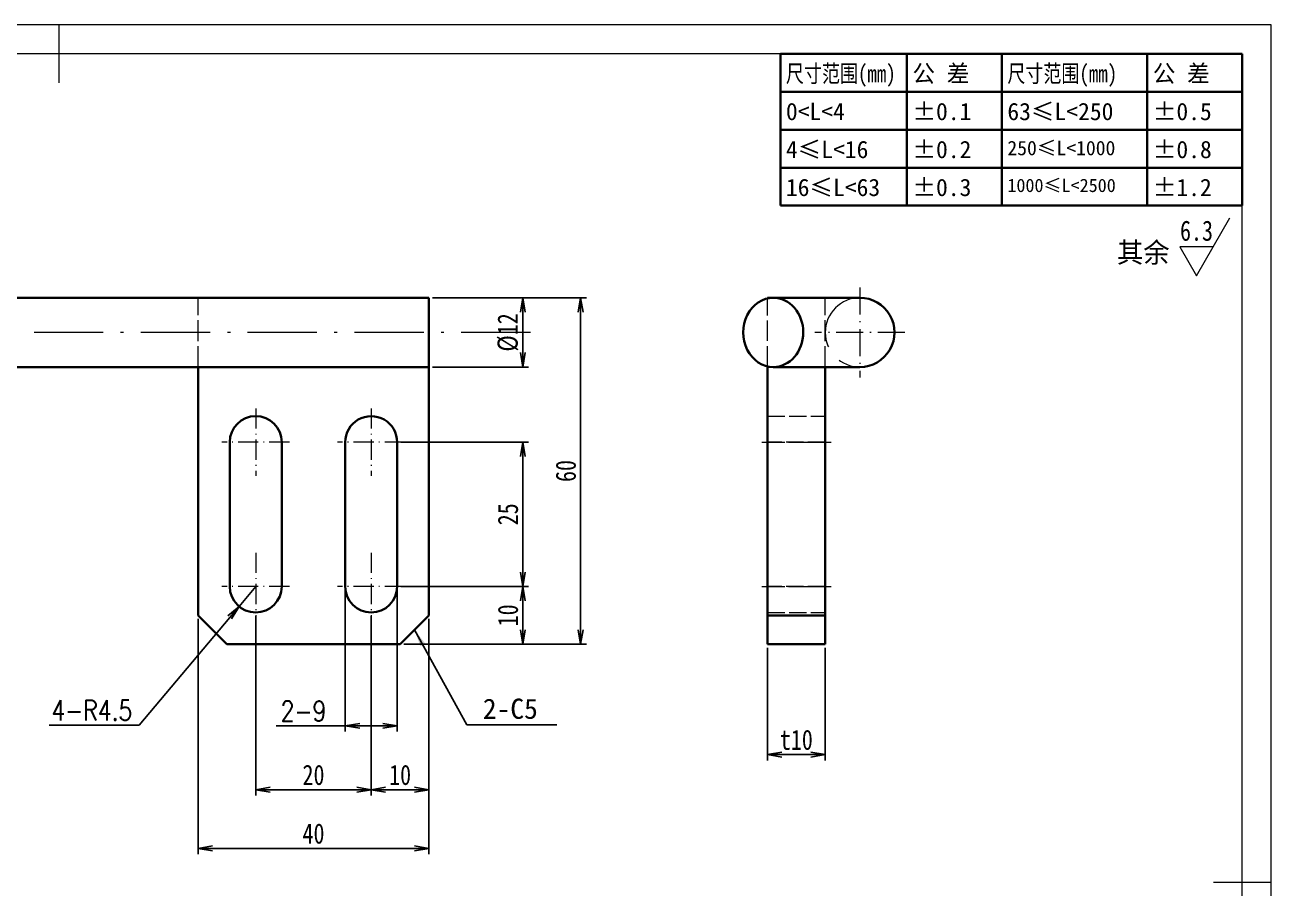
# Model space of a CAD drawing. Header units: millimetres. Extents: x -15766 to 80009, y -9701 to 15159.
# Drawn here: x 5141.5 to 5357.4, y 13401.2 to 13550.7 of the extents above; entities that cross this region are included whole.
import ezdxf
from ezdxf.enums import TextEntityAlignment as Align

# ---------------------------------------------------------------- set-up
doc = ezdxf.new("R2010")
doc.units = ezdxf.units.MM
for name, pattern in [('CENTER-HOKUTO_1', [16, 13, -1, 1, -1]), ('DASHDOT', [18.5, 12, -3, 0.5, -3]), ('DASHED', [15, 12, -3]), ('HIDDEN-HOKUTO_1', [2, 1, -1])]:
    doc.linetypes.add(name, pattern=pattern)
doc.layers.get('DEFPOINTS').update_dxf_attribs({"lineweight": 18})
for name, color, linetype, lineweight in [('AM_7', 2, 'CENTER-HOKUTO_1', 18), ('AM_HID', 1, 'HIDDEN-HOKUTO_1', 18), ('AM_VIS', 7, 'Continuous', 18), ('CDRAFT0', 7, 'Continuous', 18), ('DIM', 253, 'Continuous', 20), ('title_frame', 7, 'Continuous', 18), ('word_dim', 9, 'Continuous', 18), ('尺寸线层', 3, 'Continuous', 18), ('粗实线层', 7, 'Continuous', 35), ('粗实线层_1', 7, 'Continuous', 15)]:
    doc.layers.add(name, color=color, linetype=linetype, lineweight=lineweight)
doc.styles.add('DIM', font='', dxfattribs={"width": 0.8})
doc.styles.get('DIM').set_extended_font_data('NSimSun')
doc.dimstyles.new('1-1', dxfattribs={"dimtxt": 3.5, "dimasz": 3, "dimexe": 1, "dimexo": 0, "dimgap": 1, "dimtad": 1, "dimdsep": 46, "dimtxsty": 'DIM', "dimblk": '_CAXARROW', "dimcen": 0, "dimdle": 6, "dimclrd": 256, "dimclre": 256, "dimclrt": 3, "dimazin": 2, "dimtfac": 0.707107, "dimtmove": 0, "dimatfit": 3, "dimfxl": 0, "dimfrac": 2, "dimtolj": 1, "dimarcsym": 0})
doc.dimstyles.new('1-1$0', dxfattribs={"dimtxt": 3.5, "dimasz": 2.5, "dimexe": 1, "dimexo": 0.625, "dimgap": 0.8, "dimtad": 1, "dimdsep": 46, "dimtxsty": 'DIM', "dimblk": 'OPEN', "dimcen": 0, "dimdle": 5, "dimclrd": 256, "dimclre": 256, "dimclrt": 3, "dimazin": 3, "dimtfac": 0.5, "dimtmove": 0, "dimatfit": 3, "dimldrblk": 'OPEN', "dimfxl": 0, "dimtolj": 1, "dimarcsym": 0})
doc.dimstyles.new('1-1$4', dxfattribs={"dimtxt": 3.5, "dimasz": 2.5, "dimexe": 1, "dimexo": 0.625, "dimgap": 0.8, "dimtad": 1, "dimtih": 1, "dimtoh": 1, "dimzin": 12, "dimdsep": 46, "dimtxsty": 'DIM', "dimblk": 'OPEN', "dimcen": 0, "dimdle": 5, "dimclrd": 256, "dimclre": 256, "dimclrt": 3, "dimazin": 3, "dimtfac": 0.5, "dimtmove": 0, "dimatfit": 3, "dimldrblk": 'OPEN', "dimfxl": 0, "dimtolj": 1, "dimarcsym": 0})

# ---------------------------------------------------------------- blocks, each defined once
blk = doc.blocks.new('_OPEN')
at = {"color": 0, "linetype": 'ByBlock', "lineweight": -2}
for p, q in [((-1, 0.166667), (0, 0)), ((-1, -0.166667), (0, 0)), ((0, 0), (-1, 0))]:
    blk.add_line(p, q, dxfattribs=at)
blk = doc.blocks.new('*D761')
at = {"layer": 'DEFPOINTS', "color": 0, "transparency": 16777216}
for p in [(5211.5, 13503.48), (5227.75, 13503.48), (5211.5, 13491.48)]:
    blk.add_point(p, dxfattribs=at)
at = {"layer": 'word_dim', "linetype": 'Continuous', "lineweight": -2, "transparency": 16777216}
for p, q in [((5212.12, 13503.48), (5228.75, 13503.48)), ((5227.75, 13493.98), (5227.75, 13500.98)), ((5212.12, 13491.48), (5228.75, 13491.48))]:
    blk.add_line(p, q, dxfattribs=at)
at = {"layer": 'word_dim', "lineweight": -2, "transparency": 16777216, "xscale": 2.5, "yscale": 2.5, "zscale": 2.5}
for p, rotation in [((5227.75, 13503.48), 90), ((5227.75, 13491.48), 270)]:
    blk.add_blockref('_OPEN', p, dxfattribs=dict(at, rotation=rotation))
at = {"layer": 'word_dim', "color": 3, "transparency": 16777216, "insert": (5225.2, 13497.48), "char_height": 3.5, "attachment_point": 5, "rotation": 90, "style": 'DIM'}
blk.add_mtext('\\A1;%%c12', dxfattribs=at)
blk = doc.blocks.new('*D762')
at = {"layer": 'DEFPOINTS', "color": 0, "transparency": 16777216}
for p in [(5201.5, 13448.98), (5211.5, 13448.48), (5211.5, 13418.28)]:
    blk.add_point(p, dxfattribs=at)
at = {"layer": 'word_dim', "linetype": 'Continuous', "lineweight": -2, "transparency": 16777216}
for p, q in [((5201.5, 13448.36), (5201.5, 13417.28)), ((5211.5, 13447.86), (5211.5, 13417.28)), ((5204, 13418.28), (5209, 13418.28))]:
    blk.add_line(p, q, dxfattribs=at)
at = {"layer": 'word_dim', "lineweight": -2, "transparency": 16777216, "xscale": 2.5, "yscale": 2.5, "zscale": 2.5, "rotation": 180}
blk.add_blockref('_OPEN', (5201.5, 13418.28), dxfattribs=at)
at = {"layer": 'word_dim', "lineweight": -2, "transparency": 16777216, "xscale": 2.5, "yscale": 2.5, "zscale": 2.5}
blk.add_blockref('_OPEN', (5211.5, 13418.28), dxfattribs=at)
at = {"layer": 'word_dim', "color": 3, "transparency": 16777216, "insert": (5206.5, 13420.83), "char_height": 3.5, "attachment_point": 5, "style": 'DIM'}
blk.add_mtext('\\A1;10', dxfattribs=at)
blk = doc.blocks.new('*D763')
at = {"layer": 'DEFPOINTS', "color": 0, "transparency": 16777216}
for p in [(5181.5, 13448.98), (5201.5, 13448.98), (5181.5, 13418.28)]:
    blk.add_point(p, dxfattribs=at)
at = {"layer": 'word_dim', "linetype": 'Continuous', "lineweight": -2, "transparency": 16777216}
for p, q in [((5181.5, 13448.36), (5181.5, 13417.28)), ((5201.5, 13448.36), (5201.5, 13417.28)), ((5199, 13418.28), (5184, 13418.28))]:
    blk.add_line(p, q, dxfattribs=at)
at = {"layer": 'word_dim', "lineweight": -2, "transparency": 16777216, "xscale": 2.5, "yscale": 2.5, "zscale": 2.5, "rotation": 180}
blk.add_blockref('_OPEN', (5181.5, 13418.28), dxfattribs=at)
at = {"layer": 'word_dim', "lineweight": -2, "transparency": 16777216, "xscale": 2.5, "yscale": 2.5, "zscale": 2.5}
blk.add_blockref('_OPEN', (5201.5, 13418.28), dxfattribs=at)
at = {"layer": 'word_dim', "color": 3, "transparency": 16777216, "insert": (5191.5, 13420.83), "char_height": 3.5, "attachment_point": 5, "style": 'DIM'}
blk.add_mtext('\\A1;20', dxfattribs=at)
blk = doc.blocks.new('*D764')
at = {"layer": 'DEFPOINTS', "color": 0, "transparency": 16777216}
for p in [(5171.5, 13448.48), (5211.5, 13448.48), (5171.5, 13408.12)]:
    blk.add_point(p, dxfattribs=at)
at = {"layer": 'word_dim', "linetype": 'Continuous', "lineweight": -2, "transparency": 16777216}
for p, q in [((5171.5, 13447.86), (5171.5, 13407.12)), ((5211.5, 13447.86), (5211.5, 13407.12)), ((5209, 13408.12), (5174, 13408.12))]:
    blk.add_line(p, q, dxfattribs=at)
at = {"layer": 'word_dim', "lineweight": -2, "transparency": 16777216, "xscale": 2.5, "yscale": 2.5, "zscale": 2.5, "rotation": 180}
blk.add_blockref('_OPEN', (5171.5, 13408.12), dxfattribs=at)
at = {"layer": 'word_dim', "lineweight": -2, "transparency": 16777216, "xscale": 2.5, "yscale": 2.5, "zscale": 2.5}
blk.add_blockref('_OPEN', (5211.5, 13408.12), dxfattribs=at)
at = {"layer": 'word_dim', "color": 3, "transparency": 16777216, "insert": (5191.5, 13410.67), "char_height": 3.5, "attachment_point": 5, "style": 'DIM'}
blk.add_mtext('\\A1;40', dxfattribs=at)
blk = doc.blocks.new('*D765')
at = {"layer": 'DEFPOINTS', "color": 0, "transparency": 16777216}
for p in [(5206, 13453.48), (5206.5, 13443.48), (5227.75, 13443.48)]:
    blk.add_point(p, dxfattribs=at)
at = {"layer": 'word_dim', "linetype": 'Continuous', "lineweight": -2, "transparency": 16777216}
for p, q in [((5206.62, 13453.48), (5228.75, 13453.48)), ((5227.75, 13450.98), (5227.75, 13445.98)), ((5207.12, 13443.48), (5228.75, 13443.48))]:
    blk.add_line(p, q, dxfattribs=at)
at = {"layer": 'word_dim', "lineweight": -2, "transparency": 16777216, "xscale": 2.5, "yscale": 2.5, "zscale": 2.5}
for p, rotation in [((5227.75, 13453.48), 90), ((5227.75, 13443.48), 270)]:
    blk.add_blockref('_OPEN', p, dxfattribs=dict(at, rotation=rotation))
at = {"layer": 'word_dim', "color": 3, "transparency": 16777216, "insert": (5225.2, 13448.48), "char_height": 3.5, "attachment_point": 5, "rotation": 90, "style": 'DIM'}
blk.add_mtext('\\A1;10', dxfattribs=at)
blk = doc.blocks.new('*D766')
at = {"layer": 'DEFPOINTS', "color": 0, "transparency": 16777216}
for p in [(5206, 13478.48), (5227.75, 13478.48), (5206, 13453.48)]:
    blk.add_point(p, dxfattribs=at)
at = {"layer": 'word_dim', "linetype": 'Continuous', "lineweight": -2, "transparency": 16777216}
for p, q in [((5206.62, 13478.48), (5228.75, 13478.48)), ((5227.75, 13455.98), (5227.75, 13475.98)), ((5206.62, 13453.48), (5228.75, 13453.48))]:
    blk.add_line(p, q, dxfattribs=at)
at = {"layer": 'word_dim', "lineweight": -2, "transparency": 16777216, "xscale": 2.5, "yscale": 2.5, "zscale": 2.5}
for p, rotation in [((5227.75, 13478.48), 90), ((5227.75, 13453.48), 270)]:
    blk.add_blockref('_OPEN', p, dxfattribs=dict(at, rotation=rotation))
at = {"layer": 'word_dim', "color": 3, "transparency": 16777216, "insert": (5225.2, 13465.98), "char_height": 3.5, "attachment_point": 5, "rotation": 90, "style": 'DIM'}
blk.add_mtext('\\A1;25', dxfattribs=at)
blk = doc.blocks.new('*D767')
at = {"layer": 'DEFPOINTS', "color": 0, "transparency": 16777216}
for p in [(5181.5, 13453.48), (5178.6, 13450.04)]:
    blk.add_point(p, dxfattribs=at)
at = {"layer": 'word_dim', "linetype": 'Continuous', "lineweight": -2, "transparency": 16777216}
for p, q in [((5181.5, 13453.48), (5178.6, 13450.04)), ((5161.31, 13429.47), (5176.99, 13448.12)), ((5145.71, 13429.47), (5161.31, 13429.47))]:
    blk.add_line(p, q, dxfattribs=at)
at = {"layer": 'word_dim', "lineweight": -2, "transparency": 16777216, "xscale": 2.5, "yscale": 2.5, "zscale": 2.5, "rotation": 49.94841588346507}
blk.add_blockref('_OPEN', (5178.6, 13450.04), dxfattribs=at)
at = {"layer": 'word_dim', "color": 3, "transparency": 16777216, "insert": (5153.11, 13432.02), "char_height": 3.5, "attachment_point": 5, "style": 'DIM'}
blk.add_mtext('\\A1;{\\Fromans,bigfont|c134;4-R4.5}', dxfattribs=at)
blk = doc.blocks.new('_CAXARROW')
blk.add_hatch(color=0).paths.add_polyline_path([(0, 0), (-1, 0.125), (-1, -0.125)], flags=0)
blk = doc.blocks.new('*X613')
at = {"layer": 'CDRAFT0'}
for p, q in [((420, 297), (0, 297)), ((420, 0), (420, 297))]:
    blk.add_line(p, q, dxfattribs=at)
at = {"layer": '粗实线层_1'}
for p, q in [((210, 297), (210, 287)), ((415, 292), (25, 292)), ((415, 5), (415, 292)), ((420, 148.5), (410, 148.5))]:
    blk.add_line(p, q, dxfattribs=at)
blk = doc.blocks.new('自由公差_1')
at = {"layer": '粗实线层'}
for p, q in [((-80, 0), (0, 0)), ((-80, 0), (-80, -26.3)), ((-58.08, 0), (-58.08, -26.3)), ((-41.64, 0), (-41.64, -26.3)), ((-16.44, 0), (-16.44, -26.3)), ((0, 0), (0, -26.3)), ((-80, -6.58), (0, -6.58)), ((-80, -13.15), (0, -13.15)), ((-80, -19.73), (0, -19.73)), ((-80, -26.3), (0, -26.3))]:
    blk.add_line(p, q, dxfattribs=at)
at = {"layer": '尺寸线层', "linetype": 'Continuous', "attachment_point": 1, "line_spacing_factor": 0.9}
for s, insert, char_height, width in [('{\\W0.8;尺寸范围(mm)}', (-79.04, -1.92), 3, 22.6032), ('公 差', (-57.12, -1.92), 3, 22.6032), ('{\\W0.8;尺寸范围(mm)}', (-40.68, -1.92), 3, 22.6032), ('公 差', (-15.48, -1.92), 3, 22.6032), ('0<L<4', (-79.04, -8.49), 3, 22.6032), ('%%P0.1', (-57.12, -8.49), 3, 12.7119), ('63≤L<250', (-40.68, -8.49), 3, 22.6032), ('%%P0.5', (-15.48, -8.49), 3, 12.5771), ('4≤L<16', (-79.04, -15.07), 3, 22.6032), ('%%P0.2', (-57.12, -15.07), 3, 12.4769), ('250≤L<1000', (-40.68, -15.07), 2.5, 22.6032), ('%%P0.8', (-15.48, -15.07), 3, 13.0759), ('16≤L<63', (-79.04, -21.64), 3, 22.6032), ('%%P0.3', (-57.12, -21.64), 3, 12.7119), ('1000≤L<2500', (-40.68, -21.64), 2.3, 22.6032), ('%%P1.2', (-15.48, -21.64), 3, 12.8764)]:
    blk.add_mtext(s, dxfattribs=dict(at, insert=insert, char_height=char_height, width=width))
blk = doc.blocks.new('*D848')
at = {"layer": 'DEFPOINTS', "color": 0, "transparency": 16777216}
for p in [(5197, 13453.48), (5206, 13453.48), (5206, 13429.35)]:
    blk.add_point(p, dxfattribs=at)
at = {"layer": 'word_dim', "linetype": 'Continuous', "lineweight": -2, "transparency": 16777216}
for p, q in [((5197, 13452.86), (5197, 13428.35)), ((5206, 13452.86), (5206, 13428.35)), ((5197, 13429.35), (5185.03, 13429.35)), ((5203.5, 13429.35), (5199.5, 13429.35))]:
    blk.add_line(p, q, dxfattribs=at)
at = {"layer": 'word_dim', "lineweight": -2, "transparency": 16777216, "xscale": 2.5, "yscale": 2.5, "zscale": 2.5, "rotation": 180}
blk.add_blockref('_OPEN', (5197, 13429.35), dxfattribs=at)
at = {"layer": 'word_dim', "lineweight": -2, "transparency": 16777216, "xscale": 2.5, "yscale": 2.5, "zscale": 2.5}
blk.add_blockref('_OPEN', (5206, 13429.35), dxfattribs=at)
at = {"layer": 'word_dim', "color": 3, "transparency": 16777216, "insert": (5189.76, 13431.9), "char_height": 3.5, "attachment_point": 5, "style": 'DIM'}
blk.add_mtext('\\A1;{\\Fromans,bigfont|c134;2-9}', dxfattribs=at)
blk = doc.blocks.new('*D855')
at = {"layer": 'DEFPOINTS', "color": 0, "transparency": 16777216}
for p in [(5270.14, 13443.48), (5280.14, 13443.48), (5280.14, 13424.36)]:
    blk.add_point(p, dxfattribs=at)
at = {"layer": 'word_dim', "linetype": 'Continuous', "lineweight": -2, "transparency": 16777216}
for p, q in [((5270.14, 13442.86), (5270.14, 13423.36)), ((5280.14, 13442.86), (5280.14, 13423.36)), ((5272.64, 13424.36), (5277.64, 13424.36))]:
    blk.add_line(p, q, dxfattribs=at)
at = {"layer": 'word_dim', "lineweight": -2, "transparency": 16777216, "xscale": 2.5, "yscale": 2.5, "zscale": 2.5, "rotation": 180}
blk.add_blockref('_OPEN', (5270.14, 13424.36), dxfattribs=at)
at = {"layer": 'word_dim', "lineweight": -2, "transparency": 16777216, "xscale": 2.5, "yscale": 2.5, "zscale": 2.5}
blk.add_blockref('_OPEN', (5280.14, 13424.36), dxfattribs=at)
at = {"layer": 'word_dim', "color": 3, "transparency": 16777216, "insert": (5275.14, 13426.91), "char_height": 3.5, "attachment_point": 5, "style": 'DIM'}
blk.add_mtext('\\A1;t10', dxfattribs=at)
blk = doc.blocks.new('*D861')
at = {"layer": 'DEFPOINTS', "color": 0, "transparency": 16777216}
for p in [(5211.5, 13503.48), (5206.5, 13443.48), (5237.77, 13443.48)]:
    blk.add_point(p, dxfattribs=at)
at = {"layer": 'word_dim', "linetype": 'Continuous', "lineweight": -2, "transparency": 16777216}
for p, q in [((5212.12, 13503.48), (5238.77, 13503.48)), ((5237.77, 13500.98), (5237.77, 13445.98)), ((5207.12, 13443.48), (5238.77, 13443.48))]:
    blk.add_line(p, q, dxfattribs=at)
at = {"layer": 'word_dim', "lineweight": -2, "transparency": 16777216, "xscale": 2.5, "yscale": 2.5, "zscale": 2.5}
for p, rotation in [((5237.77, 13503.48), 90), ((5237.77, 13443.48), 270)]:
    blk.add_blockref('_OPEN', p, dxfattribs=dict(at, rotation=rotation))
at = {"layer": 'word_dim', "color": 3, "transparency": 16777216, "insert": (5235.22, 13473.48), "char_height": 3.5, "attachment_point": 5, "rotation": 90, "style": 'DIM'}
blk.add_mtext('\\A1;60', dxfattribs=at)

msp = doc.modelspace()

# ---------------------------------------------------------------- linework, layer by layer
at = {"layer": 'AM_7', "linetype": 'DASHDOT', "lineweight": 13, "ltscale": 0.389999}
msp.add_line((5286.14413, 13505.28305), (5286.14413, 13489.68308), dxfattribs=at)
at = {"layer": 'AM_7', "linetype": 'DASHDOT', "lineweight": 13}
msp.add_line((5229.09476, 13497.48307), (5017.91702, 13497.48307), dxfattribs=at)
at = {"layer": 'AM_7', "linetype": 'DASHDOT', "lineweight": 13, "ltscale": 0.38999}
msp.add_line((5293.94393, 13497.48307), (5278.34432, 13497.48307), dxfattribs=at)
at = {"layer": 'AM_7', "linetype": 'DASHDOT', "lineweight": 13, "ltscale": 0.292499}
for p, q in [((5181.49661, 13484.33304), (5181.49661, 13472.63309)), ((5201.49661, 13484.33304), (5201.49661, 13472.63309)), ((5181.49661, 13459.33304), (5181.49661, 13447.63309)), ((5201.49661, 13459.33304), (5201.49661, 13447.63309))]:
    msp.add_line(p, q, dxfattribs=at)
at = {"layer": 'AM_7', "linetype": 'DASHDOT', "lineweight": 13, "ltscale": 0.292505}
for p, q in [((5187.34671, 13478.48307), (5175.64652, 13478.48307)), ((5207.34671, 13478.48307), (5195.64652, 13478.48307)), ((5187.34671, 13453.48307), (5175.64652, 13453.48307)), ((5207.34671, 13453.48307), (5195.64652, 13453.48307))]:
    msp.add_line(p, q, dxfattribs=at)
at = {"layer": 'AM_7', "linetype": 'DASHDOT', "lineweight": 13, "ltscale": 0.3}
for p, q in [((5269.14413, 13478.48307), (5281.14413, 13478.48307)), ((5269.14413, 13453.48307), (5281.14413, 13453.48307))]:
    msp.add_line(p, q, dxfattribs=at)
at = {"layer": 'AM_HID', "linetype": 'DASHED', "lineweight": 13}
msp.add_line((5211.49661, 13503.48307), (5171.49661, 13503.48307), dxfattribs=at)
at = {"layer": 'AM_HID', "linetype": 'DASHED', "lineweight": 13, "ltscale": 0.3}
msp.add_line((5171.49661, 13491.48307), (5171.49661, 13503.48307), dxfattribs=at)
at = {"layer": 'AM_HID', "linetype": 'DASHED', "lineweight": 13, "ltscale": 0.294394}
msp.add_line((5270.14413, 13491.59531), (5270.14413, 13503.37107), dxfattribs=at)
at = {"layer": 'AM_HID', "linetype": 'DASHED', "lineweight": 13, "ltscale": 0.225781}
msp.add_line((5280.14413, 13503.48307), (5271.11288, 13503.48307), dxfattribs=at)
at = {"layer": 'AM_HID', "linetype": 'DASHED', "lineweight": 13, "ltscale": 0.299997}
msp.add_line((5280.14413, 13491.48319), (5280.14413, 13503.48307), dxfattribs=at)
at = {"layer": 'AM_HID', "linetype": 'DASHED', "lineweight": 13, "ltscale": 0.25}
for p, q in [((5270.14413, 13482.98307), (5280.14413, 13482.98307)), ((5270.14413, 13482.98307), (5280.14413, 13482.98307)), ((5280.14413, 13478.48307), (5270.14413, 13478.48307)), ((5270.14413, 13478.48307), (5280.14413, 13478.48307)), ((5270.14413, 13478.48307), (5280.14413, 13478.48307)), ((5270.14413, 13478.48307), (5280.14413, 13478.48307)), ((5280.14413, 13453.48307), (5270.14413, 13453.48307)), ((5270.14413, 13453.48307), (5280.14413, 13453.48307)), ((5270.14413, 13453.48307), (5280.14413, 13453.48307)), ((5270.14413, 13453.48307), (5280.14413, 13453.48307)), ((5270.14413, 13448.98307), (5280.14413, 13448.98307)), ((5270.14413, 13448.98307), (5280.14413, 13448.98307)), ((5280.14413, 13448.48307), (5270.14413, 13448.48307))]:
    msp.add_line(p, q, dxfattribs=at)
at = {"layer": 'AM_HID', "linetype": 'DASHED', "lineweight": 13}
msp.add_arc((5286.14413, 13497.48307), 6, 90.000003, 269.999997, dxfattribs=at)
at = {"layer": 'AM_VIS', "lineweight": 35}
for p, q in [((5211.49661, 13503.48307), (5035.51566, 13503.48307)), ((5211.49661, 13497.48307), (5211.49661, 13503.48307)), ((5211.49661, 13503.48307), (5211.49661, 13448.48307)), ((5270.14413, 13503.37107), (5270.14413, 13503.48307)), ((5271.11288, 13503.48307), (5270.14413, 13503.48307)), ((5284.13436, 13503.48307), (5271.14413, 13503.48307)), ((5286.14413, 13503.48307), (5284.13436, 13503.48307)), ((5211.49661, 13491.48307), (5211.49661, 13497.48307)), ((5211.49661, 13491.48307), (5035.51566, 13491.48307)), ((5171.49661, 13448.48307), (5171.49661, 13491.48307)), ((5270.14413, 13448.48307), (5270.14413, 13491.59531)), ((5284.13436, 13491.48307), (5271.14413, 13491.48307)), ((5280.14413, 13448.48307), (5280.14413, 13491.48319)), ((5286.14413, 13491.48307), (5284.13436, 13491.48307)), ((5176.99661, 13453.48307), (5176.99661, 13478.48307)), ((5185.99661, 13478.48307), (5185.99661, 13453.48307)), ((5196.99661, 13453.48307), (5196.99661, 13478.48307)), ((5205.99661, 13478.48307), (5205.99661, 13453.48307)), ((5176.49661, 13443.48307), (5171.49661, 13448.48307)), ((5206.49661, 13443.48307), (5211.49661, 13448.48307)), ((5270.14413, 13443.48307), (5270.14413, 13448.48307)), ((5280.14413, 13448.48307), (5270.14413, 13448.48307)), ((5280.14413, 13443.48307), (5280.14413, 13448.48307)), ((5176.49661, 13443.48307), (5206.49661, 13443.48307)), ((5280.14413, 13443.48307), (5270.14413, 13443.48307))]:
    msp.add_line(p, q, dxfattribs=at)
for centre, radius, start, end in [((5286.14413, 13497.48307), 6, 269.999997, 90.000003), ((5181.49661, 13478.48307), 4.5, 0, 179.999995), ((5201.49661, 13478.48307), 4.5, 0, 180.000005), ((5181.49661, 13453.48307), 4.5, 180.000005, 0), ((5201.49661, 13453.48307), 4.5, 180.000005, 0)]:
    msp.add_arc(centre, radius, start, end, dxfattribs=at)
for start_param, end_param in [(0, 3.141592654), (4.71238898, 6.283185307), (3.141592654, 4.71238898)]:
    msp.add_ellipse((5271.14413, 13497.48307), major_axis=(0, 6), ratio=0.866025, start_param=start_param, end_param=end_param, dxfattribs=at)
at = {"layer": 'DIM'}
for p, q in [((5344.43063, 13507.30629), (5350.20413, 13517.30629)), ((5347.31738, 13512.30629), (5341.54388, 13512.30629)), ((5341.54388, 13512.30629), (5344.43063, 13507.30629))]:
    msp.add_line(p, q, dxfattribs=at)

# ---------------------------------------------------------------- block references
at = {"layer": 'title_frame'}
for name, p in [('*X613', (4937.37551, 13253.73384)), ('自由公差_1', (5352.37551, 13545.73384))]:
    msp.add_blockref(name, p, dxfattribs=at)

# ---------------------------------------------------------------- texts
at = {"layer": 'DIM', "color": 2, "style": 'DIM', "width": 0.8}
msp.add_attdef('6.3', text='0.0', height=3.5, dxfattribs=at).set_placement((5347.31738, 13512.30629), align=Align.BOTTOM_RIGHT)
at = {"layer": 'word_dim', "linetype": 'Continuous', "insert": (5330.69067, 13513.07215), "char_height": 3.5, "width": 10.860604, "attachment_point": 1}
msp.add_mtext('{\\C3;其余}', dxfattribs=at)
at = {"layer": 'word_dim', "color": 3, "insert": (5220.8363, 13430.50055), "char_height": 3.5, "attachment_point": 7}
msp.add_mtext('\\A1;2-C5', dxfattribs=at)

# ---------------------------------------------------------------- dimensions: what is measured, and where the dimension line sits
at = {"layer": 'word_dim', "color": 3}
dim = msp.add_linear_dim(base=(5237.77055, 13443.48307), p1=(5211.49661, 13503.48307), p2=(5206.49661, 13443.48307), angle=90, dimstyle='1-1$0', dxfattribs=at)
dim.commit()
dim.dimension.update_dxf_attribs({"geometry": '*D861', "text_midpoint": (5235.22055, 13473.48307)})
at = {"layer": 'word_dim'}
dim = msp.add_linear_dim(base=(5227.75152, 13503.48307), p1=(5211.49661, 13491.48307), p2=(5211.49661, 13503.48307), angle=90, dimstyle='1-1$0', override={"dimpost": '%%c<>'}, dxfattribs=at)
dim.commit()
dim.dimension.update_dxf_attribs({"geometry": '*D761', "text_midpoint": (5225.20152, 13497.48307)})
for base, p2, picture, middle in [((5227.75152, 13478.48307), (5205.99661, 13478.48307), '*D766', (5225.20152, 13465.98307)), ((5227.75152, 13443.48307), (5206.49661, 13443.48307), '*D765', (5225.20152, 13448.48307))]:
    dim = msp.add_linear_dim(base=base, p1=(5205.99661, 13453.48307), p2=p2, angle=90, dimstyle='1-1$0', dxfattribs=at)
    dim.commit()
    dim.dimension.update_dxf_attribs({"geometry": picture, "text_midpoint": middle})
dim = msp.add_radius_dim(center=(5181.49661, 13453.48307), mpoint=(5178.60097, 13450.03847), text='{\\Fromans,bigfont|c134;4-<>}', dimstyle='1-1$4', dxfattribs=at)
dim.commit()
dim.dimension.update_dxf_attribs({"geometry": '*D767', "text_midpoint": (5153.11258, 13429.4726), "dimtype": 164})
dim = msp.add_linear_dim(base=(5205.99661, 13429.35436), p1=(5196.99661, 13453.48307), p2=(5205.99661, 13453.48307), text='{\\Fromans,bigfont|c134;2-<>}', dimstyle='1-1$0', dxfattribs=at)
dim.commit()
dim.dimension.update_dxf_attribs({"geometry": '*D848', "text_midpoint": (5189.76328, 13429.35436), "dimtype": 160})
for base, p1, p2, picture, middle in [((5171.49661, 13408.11791), (5211.49661, 13448.48307), (5171.49661, 13448.48307), '*D764', (5191.49661, 13410.66791)), ((5181.49661, 13418.28498), (5201.49661, 13448.98307), (5181.49661, 13448.98307), '*D763', (5191.49661, 13420.83498)), ((5211.49661, 13418.28498), (5201.49661, 13448.98307), (5211.49661, 13448.48307), '*D762', (5206.49661, 13420.83498))]:
    dim = msp.add_linear_dim(base=base, p1=p1, p2=p2, dimstyle='1-1$0', dxfattribs=at)
    dim.commit()
    dim.dimension.update_dxf_attribs({"geometry": picture, "text_midpoint": middle})
dim = msp.add_linear_dim(base=(5280.14413, 13424.36495), p1=(5270.14413, 13443.48307), p2=(5280.14413, 13443.48307), dimstyle='1-1$0', override={"dimpost": 't<>'}, dxfattribs=at)
dim.commit()
dim.dimension.update_dxf_attribs({"geometry": '*D855', "text_midpoint": (5275.14413, 13426.91495)})

# ---------------------------------------------------------------- leaders
at = {"layer": 'word_dim', "annotation_type": 0, "has_hookline": 1, "hookline_direction": 0, "text_width": 12.83333}
msp.add_leader([(5208.99661, 13445.98307), (5218.05573, 13429.50055), (5219.8363, 13429.50055)], dimstyle='1-1', override={"dimgap": 1, "dimtad": 1}, dxfattribs=at)

doc.saveas('drawing.dxf')
